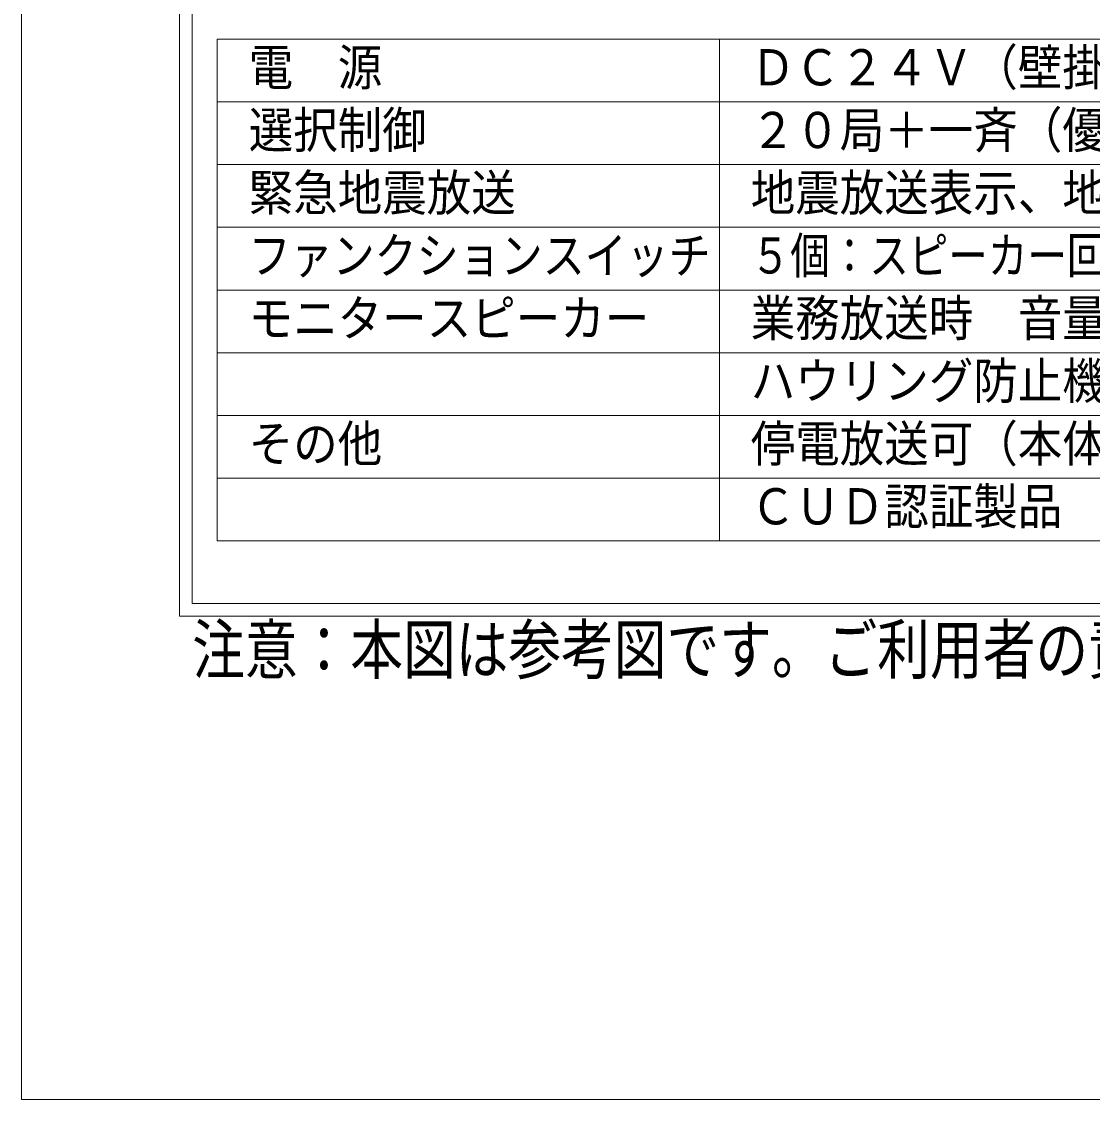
# Model space of a CAD drawing. Units: millimetres on the paper. Extents: x -401 to 401, y -280 to 280.
# Drawn here: x -400.6 to -315.3, y -279.5 to -193.6 of the extents above; entities that cross this region are included whole.
import ezdxf
from ezdxf.enums import TextEntityAlignment as Align

# ---------------------------------------------------------------- set-up
doc = ezdxf.new("R2010")
doc.units = ezdxf.units.MM
for name, color, linetype, lineweight in [('0-0_HOJO', 134, 'Continuous', 9), ('0-1_WAKU', 4, 'Continuous', 9), ('0-3_WAKU-M', 7, 'Continuous', 9), ('0-7_MOJI1', 7, 'Continuous', 9)]:
    doc.layers.add(name, color=color, linetype=linetype, lineweight=lineweight)
doc.styles.add('ＭＳ ゴシック', font='')
doc.styles.get('ＭＳ ゴシック').set_extended_font_data('MS Gothic')

msp = doc.modelspace()

# ---------------------------------------------------------------- linework, layer by layer
at = {"layer": '0-0_HOJO'}
msp.add_line((-400.584, -279.512), (-400.584, 279.547), dxfattribs=at)
msp.add_lwpolyline([(400.606, 279.547), (400.606, -279.512), (-400.584, -279.512)], dxfattribs=at)
at = {"layer": '0-1_WAKU', "color": 3}
for p, q in [((-384.989, -194.983), (-384.989, -234.983)), ((-384.989, -194.983), (-259.989, -194.983)), ((-344.989, -234.983), (-344.989, -194.983)), ((-384.989, -234.983), (-259.989, -234.983))]:
    msp.add_line(p, q, dxfattribs=at)
at = {"layer": '0-1_WAKU'}
for p, q in [((-259.989, -199.983), (-384.989, -199.983)), ((-384.989, -204.983), (-259.989, -204.983)), ((-384.989, -209.983), (-259.989, -209.983)), ((-384.989, -214.983), (-259.989, -214.983)), ((-384.989, -219.983), (-259.989, -219.983)), ((-384.989, -224.983), (-259.989, -224.983)), ((-384.989, -229.983), (-259.989, -229.983))]:
    msp.add_line(p, q, dxfattribs=at)
at = {"layer": '0-3_WAKU-M', "color": 3}
for p, q in [((-386.989, 240.017), (-386.989, -239.983)), ((-386.989, -239.983), (387.011, -239.983))]:
    msp.add_line(p, q, dxfattribs=at)
msp.add_lwpolyline([(388.011, 241.017), (-387.989, 241.017), (-387.989, -240.983), (388.011, -240.983)], dxfattribs=at)

# ---------------------------------------------------------------- texts
at = {"layer": '0-1_WAKU', "style": 'ＭＳ ゴシック', "width": 0.8}
msp.add_text('注意：本図は参考図です。ご利用者の責任の下に件名に合わせたシステム構築を行い必要な箇所を編集後、ご活用ください。', height=3.848, dxfattribs=at).set_placement((-386.989, -246.723), align=Align.BOTTOM_LEFT)
at = {"layer": '0-7_MOJI1', "style": 'ＭＳ ゴシック'}
for s, height, width, p in [('電\u3000源', 2.889, 0.9, (-382.489, -199.538)), ('ＤＣ２４Ｖ（壁掛形非常用放送設備より供給）', 2.889, 0.9, (-342.489, -199.538)), ('選択制御', 2.889, 0.9, (-382.489, -204.538)), ('２０局＋一斉（優先／一般\u3000設定可）', 2.889, 0.9, (-342.489, -204.538)), ('緊急地震放送', 2.889, 0.9, (-382.489, -209.538)), ('地震放送表示、地震放送停止スイッチ', 2.889, 0.9, (-342.489, -209.538)), ('ファンクションスイッチ', 2.886, 0.85, (-382.489, -214.538)), ('５個：スピーカー回線まとめ／音源再生／外部制御出力', 2.886, 0.8, (-342.489, -214.538)), ('モニタースピーカー', 2.889, 0.9, (-382.489, -219.538)), ('業務放送時\u3000音量調節付き（操作パネル面）', 2.889, 0.9, (-342.489, -219.538)), ('ハウリング防止機能付', 2.889, 0.9, (-342.489, -224.538)), ('その他', 2.889, 0.9, (-382.489, -229.538)), ('停電放送可（本体に業務放送用蓄電池を内蔵時）', 2.889, 0.9, (-342.489, -229.538)), ('ＣＵＤ認証製品', 2.889, 0.9, (-342.489, -234.538))]:
    msp.add_text(s, height=height, dxfattribs=dict(at, width=width)).set_placement(p, align=Align.BOTTOM_LEFT)

doc.saveas('drawing.dxf')
